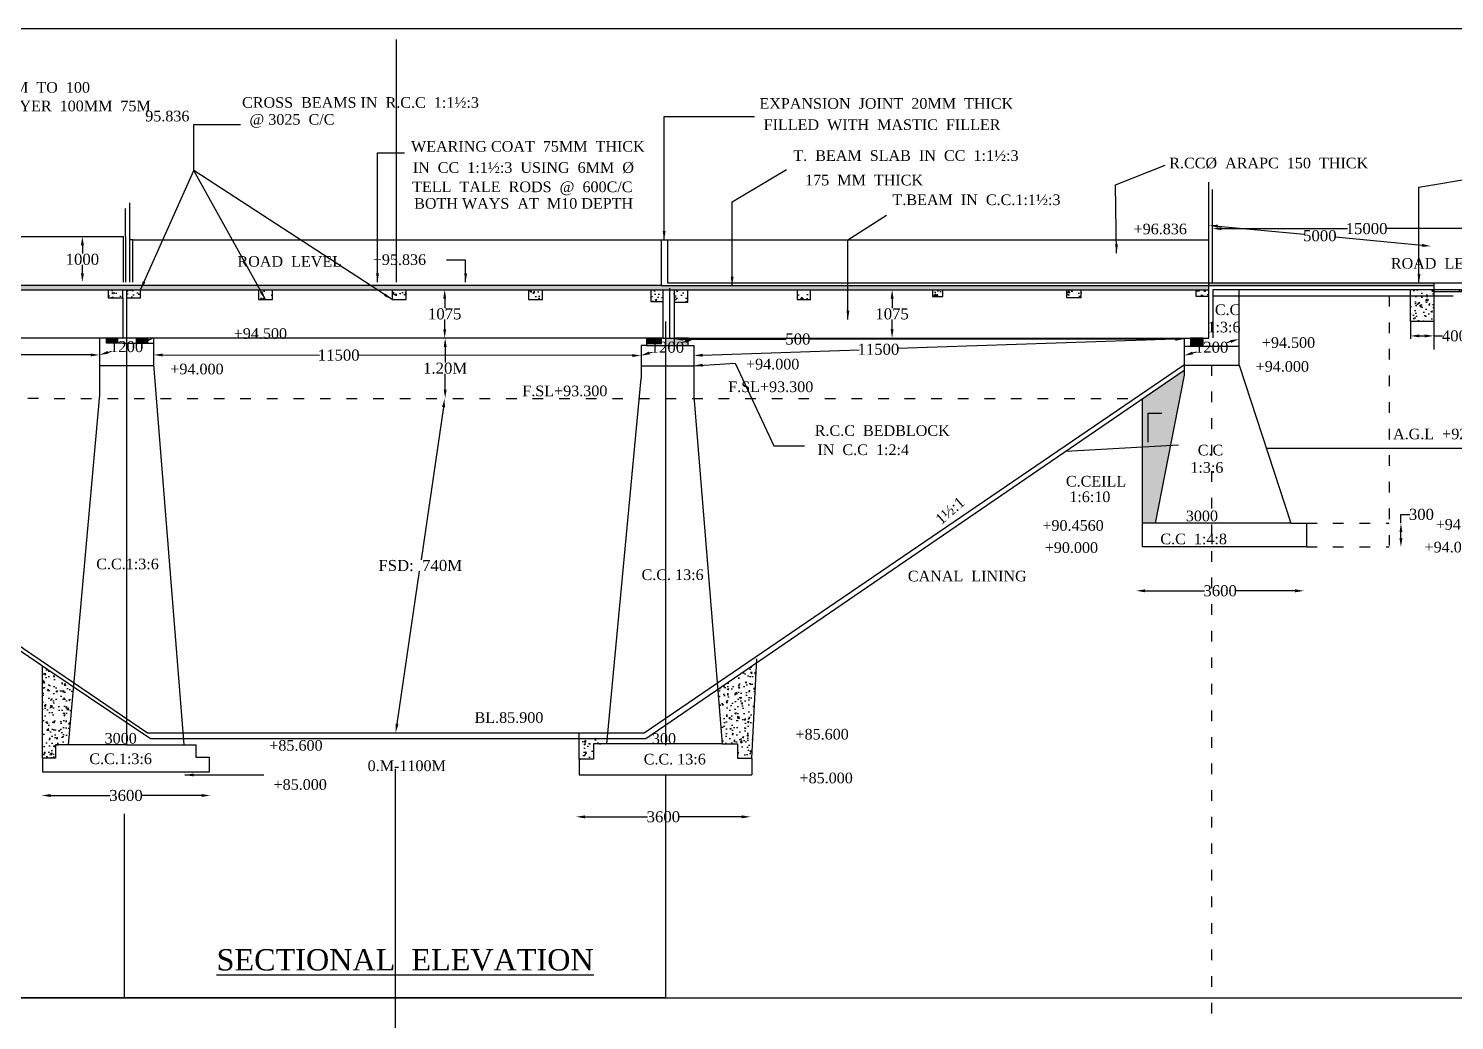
# Model space of a CAD drawing. Header units: millimetres. Extents: x -415809 to -335029, y 27150 to 78952.
# Drawn here: x -394183 to -361987, y 56554 to 78952 of the extents above; entities that cross this region are included whole.
import ezdxf

# ---------------------------------------------------------------- set-up
doc = ezdxf.new("R2010")
doc.units = ezdxf.units.MM
doc.header["$MEASUREMENT"] = 0
doc.header["$PDMODE"] = 66
doc.header["$PDSIZE"] = 170
doc.linetypes.add('ACAD_ISO03W100', pattern=[30, 12, -18])
for name, color, linetype in [('DIM', 5, 'Continuous'), ('DOT LINE', 3, 'ACAD_ISO03W100'), ('DWG. LINE', 1, 'Continuous'), ('HATCH', 2, 'Continuous'), ('TEXT', 7, 'Continuous')]:
    doc.layers.add(name, color=color, linetype=linetype)
doc.layers.add('TITLE', color=7, linetype='Continuous', lineweight=30)
doc.styles.get("Standard").update_dxf_attribs({"font": 'TIMES.TTF', "height": 250})
doc.dimstyles.get("Standard").update_dxf_attribs({"dimtxt": 250, "dimasz": 200, "dimexe": 0.18, "dimexo": 0.0625, "dimgap": 0.09, "dimtad": 0, "dimtih": 1, "dimtoh": 1, "dimdec": 1, "dimzin": 0, "dimdsep": 46, "dimtxsty": 'Standard', "dimcen": 0.09, "dimse1": 1, "dimse2": 1, "dimclrd": 5, "dimclre": 5, "dimclrt": 4, "dimadec": 0, "dimazin": 0, "dimtfac": 1, "dimtdec": 1, "dimtofl": 0, "dimtmove": 0, "dimatfit": 3, "dimfxl": 1, "dimtolj": 1, "dimtzin": 0, "dimarcsym": 0})
pattern_1 = [(50, (-415803.13, 27141.47), (344.952, -30.1794), [36.0698, -396.7673]), (355, (-415803.13, 27141.47), (-66.7297, 361.7518), [28.8558, -317.4139]), (100.4514, (-415774.4, 27138.95), (278.2226, 331.5722), [30.6546, -337.2003]), (46.1842, (-415803.13, 27237.65), (513.2683, -79.603), [54.1046, -595.151]), (96.6356, (-415760.36, 27231), (449.5074, 468.4826), [45.982, -505.8004]), (351.1842, (-415803.13, 27237.65), (449.507, 468.483), [43.2837, -476.1208]), (21, (-415755.04, 27213.6), (287.0706, -193.6315), [36.0698, -396.7673]), (326, (-415755.04, 27213.6), (117.0177, 348.7465), [28.8558, -317.4139]), (71.4514, (-415731.1, 27197.47), (404.0883, 155.1146), [30.6546, -337.2003]), (37.5, (-415803.13, 27141.47), (5.84804, 160.09867), [0, -313.5664, 0, -322.22316, 0, -318.6162]), (7.5, (-415803.13, 27141.47), (126.51806, 189.68446), [0, -183.7153, 0, -306.35246, 0, -121.43485]), (327.5, (-415910.38, 27141.47), (256.73127, -10.84732), [0, -120.2325, 0, -375.12547, 0, -497.76264]), (317.5, (-415958.47, 27141.47), (280.4718, 48.1435), [0, -156.3023, 0, -249.1218, 0, -353.4836])]

# ---------------------------------------------------------------- blocks, each defined once
blk = doc.blocks.new('*D88')
at = {"layer": 'Defpoints', "color": 0}
for p in [(-403614, 71581), (-392582, 71581), (-392582, 71581)]:
    blk.add_point(p, dxfattribs=at)
at = {"layer": 'DIM', "color": 5, "lineweight": -2}
for p, q in [((-403414, 71581), (-398531, 71581)), ((-392782, 71581), (-397664, 71581))]:
    blk.add_line(p, q, dxfattribs=at)
at = {"layer": 'DIM', "color": 5}
for points in [[(-403414, 71614), (-403414, 71548), (-403614, 71581)], [(-392782, 71614), (-392782, 71548), (-392582, 71581)]]:
    blk.add_solid(points, dxfattribs=at)
at = {"layer": 'DIM', "color": 4, "insert": (-398098, 71581), "char_height": 250, "attachment_point": 5}
blk.add_mtext('\\A1;11500', dxfattribs=at)
blk = doc.blocks.new('*D137')
at = {"layer": 'Defpoints', "color": 0}
for p in [(-391356, 71955), (-391356, 71955), (-392582, 71581)]:
    blk.add_point(p, dxfattribs=at)
at = {"layer": 'DIM', "color": 5, "lineweight": -2}
for p, q in [((-391547, 71897), (-391628, 71872)), ((-392390, 71639), (-392310, 71664))]:
    blk.add_line(p, q, dxfattribs=at)
at = {"layer": 'DIM', "color": 5}
for points in [[(-391557, 71929), (-391537, 71865), (-391356, 71955)], [(-392400, 71671), (-392381, 71608), (-392582, 71581)]]:
    blk.add_solid(points, dxfattribs=at)
at = {"layer": 'DIM', "color": 4, "insert": (-391969, 71768), "char_height": 250, "attachment_point": 5}
blk.add_mtext('\\A1;1200', dxfattribs=at)
blk = doc.blocks.new('*D138')
at = {"layer": 'Defpoints', "color": 0}
for p in [(-391356, 71581), (-380353, 71567), (-380353, 71567)]:
    blk.add_point(p, dxfattribs=at)
at = {"layer": 'DIM', "color": 5, "lineweight": -2}
for p, q in [((-391156, 71581), (-387614, 71576)), ((-380553, 71568), (-386747, 71575))]:
    blk.add_line(p, q, dxfattribs=at)
at = {"layer": 'DIM', "color": 5}
for points in [[(-391155, 71614), (-391156, 71548), (-391356, 71581)], [(-380553, 71601), (-380553, 71534), (-380353, 71567)]]:
    blk.add_solid(points, dxfattribs=at)
at = {"layer": 'DIM', "color": 4, "insert": (-387180, 71576), "char_height": 250, "attachment_point": 5}
blk.add_mtext('\\A1;11500', dxfattribs=at)
blk = doc.blocks.new('*D139')
at = {"layer": 'Defpoints', "color": 0}
for p in [(-379162, 71941), (-379162, 71941), (-380353, 71567)]:
    blk.add_point(p, dxfattribs=at)
at = {"layer": 'DIM', "color": 5, "lineweight": -2}
for p, q in [((-379353, 71881), (-379417, 71861)), ((-380163, 71627), (-380099, 71647))]:
    blk.add_line(p, q, dxfattribs=at)
at = {"layer": 'DIM', "color": 5}
for points in [[(-379363, 71913), (-379343, 71849), (-379162, 71941)], [(-380173, 71659), (-380153, 71595), (-380353, 71567)]]:
    blk.add_solid(points, dxfattribs=at)
at = {"layer": 'DIM', "color": 4, "insert": (-379758, 71754), "char_height": 250, "attachment_point": 5}
blk.add_mtext('\\A1;1200', dxfattribs=at)
blk = doc.blocks.new('*D140')
at = {"layer": 'Defpoints', "color": 0}
for p in [(-368090, 71941), (-368090, 71941), (-379162, 71567)]:
    blk.add_point(p, dxfattribs=at)
at = {"layer": 'DIM', "color": 5, "lineweight": -2}
for p, q in [((-368290, 71934), (-374561, 71723)), ((-378962, 71574), (-375427, 71693))]:
    blk.add_line(p, q, dxfattribs=at)
at = {"layer": 'DIM', "color": 5}
for points in [[(-368291, 71967), (-368289, 71901), (-368090, 71941)], [(-378963, 71607), (-378961, 71541), (-379162, 71567)]]:
    blk.add_solid(points, dxfattribs=at)
at = {"layer": 'DIM', "color": 4, "insert": (-374994, 71708), "char_height": 250, "attachment_point": 5}
blk.add_mtext('\\A1;11500', dxfattribs=at)
blk = doc.blocks.new('*D141')
at = {"layer": 'Defpoints', "color": 0}
for p in [(-392967, 74256), (-392967, 73225), (-392967, 73225)]:
    blk.add_point(p, dxfattribs=at)
at = {"layer": 'DIM', "color": 5, "lineweight": -2}
for p, q in [((-392967, 74056), (-392967, 73868)), ((-392967, 73425), (-392967, 73613))]:
    blk.add_line(p, q, dxfattribs=at)
at = {"layer": 'DIM', "color": 5}
for points in [[(-393000, 74056), (-392933, 74056), (-392967, 74256)], [(-393000, 73425), (-392933, 73425), (-392967, 73225)]]:
    blk.add_solid(points, dxfattribs=at)
at = {"layer": 'DIM', "color": 4, "insert": (-392967, 73740), "char_height": 250, "attachment_point": 5}
blk.add_mtext('\\A1;1000', dxfattribs=at)
blk = doc.blocks.new('*D142')
at = {"layer": 'Defpoints', "color": 0}
for p in [(-384786, 73054), (-384786, 71960), (-384786, 71960)]:
    blk.add_point(p, dxfattribs=at)
at = {"layer": 'DIM', "color": 5, "lineweight": -2}
for p, q in [((-384786, 72854), (-384786, 72634)), ((-384786, 72160), (-384786, 72379))]:
    blk.add_line(p, q, dxfattribs=at)
at = {"layer": 'DIM', "color": 5}
for points in [[(-384819, 72854), (-384753, 72854), (-384786, 73054)], [(-384819, 72160), (-384753, 72160), (-384786, 71960)]]:
    blk.add_solid(points, dxfattribs=at)
at = {"layer": 'DIM', "color": 4, "insert": (-384786, 72507), "char_height": 250, "attachment_point": 5}
blk.add_mtext('\\A1;1075', dxfattribs=at)
blk = doc.blocks.new('*D89')
at = {"layer": 'Defpoints', "color": 0}
for p in [(-384786, 71960), (-384786, 70600), (-384776, 70600)]:
    blk.add_point(p, dxfattribs=at)
at = {"layer": 'DIM', "color": 5, "lineweight": -2}
for p, q in [((-384776, 71760), (-384776, 71407)), ((-384776, 70800), (-384776, 71152))]:
    blk.add_line(p, q, dxfattribs=at)
at = {"layer": 'DIM', "color": 5}
for points in [[(-384809, 71760), (-384742, 71760), (-384776, 71960)], [(-384809, 70800), (-384742, 70800), (-384776, 70600)]]:
    blk.add_solid(points, dxfattribs=at)
at = {"layer": 'DIM', "color": 4, "insert": (-384776, 71280), "char_height": 250, "attachment_point": 5}
blk.add_mtext('\\A1;1.20M', dxfattribs=at)
blk = doc.blocks.new('*D143')
at = {"layer": 'Defpoints', "color": 0}
for p in [(-374685, 73054), (-374685, 71960), (-374685, 71960)]:
    blk.add_point(p, dxfattribs=at)
at = {"layer": 'DIM', "color": 5, "lineweight": -2}
for p, q in [((-374685, 72854), (-374685, 72634)), ((-374685, 72160), (-374685, 72379))]:
    blk.add_line(p, q, dxfattribs=at)
at = {"layer": 'DIM', "color": 5}
for points in [[(-374718, 72854), (-374651, 72854), (-374685, 73054)], [(-374718, 72160), (-374651, 72160), (-374685, 71960)]]:
    blk.add_solid(points, dxfattribs=at)
at = {"layer": 'DIM', "color": 4, "insert": (-374685, 72507), "char_height": 250, "attachment_point": 5}
blk.add_mtext('\\A1;1075', dxfattribs=at)
blk = doc.blocks.new('*D144')
at = {"layer": 'Defpoints', "color": 0}
for p in [(-379604, 71939), (-368090, 71939), (-368090, 71939)]:
    blk.add_point(p, dxfattribs=at)
at = {"layer": 'DIM', "color": 5, "lineweight": -2}
for p, q in [((-379404, 71939), (-377074, 71939)), ((-368290, 71939), (-376551, 71939))]:
    blk.add_line(p, q, dxfattribs=at)
at = {"layer": 'DIM', "color": 5}
for points in [[(-379404, 71972), (-379404, 71905), (-379604, 71939)], [(-368290, 71972), (-368290, 71905), (-368090, 71939)]]:
    blk.add_solid(points, dxfattribs=at)
at = {"layer": 'DIM', "color": 4, "insert": (-376812, 71939), "char_height": 250, "attachment_point": 5}
blk.add_mtext('\\A1;500', dxfattribs=at)
blk = doc.blocks.new('*D145')
at = {"layer": 'Defpoints', "color": 0}
for p in [(-366849, 71941), (-366849, 71941), (-368090, 71567)]:
    blk.add_point(p, dxfattribs=at)
at = {"layer": 'DIM', "color": 5, "lineweight": -2}
for p, q in [((-367041, 71883), (-367129, 71857)), ((-367899, 71625), (-367811, 71651))]:
    blk.add_line(p, q, dxfattribs=at)
at = {"layer": 'DIM', "color": 5}
for points in [[(-367051, 71915), (-367031, 71851), (-366849, 71941)], [(-367908, 71657), (-367889, 71593), (-368090, 71567)]]:
    blk.add_solid(points, dxfattribs=at)
at = {"layer": 'DIM', "color": 4, "insert": (-367470, 71754), "char_height": 250, "attachment_point": 5}
blk.add_mtext('\\A1;1200', dxfattribs=at)
blk = doc.blocks.new('*D146')
at = {"layer": 'Defpoints', "color": 0}
for p in [(-367534, 74492), (-362524, 74021), (-362522, 74037)]:
    blk.add_point(p, dxfattribs=at)
at = {"layer": 'DIM', "color": 5, "lineweight": -2}
for p, q in [((-367333, 74489), (-365381, 74305)), ((-362722, 74056), (-364674, 74239))]:
    blk.add_line(p, q, dxfattribs=at)
at = {"layer": 'DIM', "color": 5}
for points in [[(-367330, 74522), (-367336, 74456), (-367532, 74507)], [(-362718, 74089), (-362725, 74022), (-362522, 74037)]]:
    blk.add_solid(points, dxfattribs=at)
at = {"layer": 'DIM', "color": 4, "insert": (-365027, 74272), "char_height": 250, "attachment_point": 5}
blk.add_mtext('\\A1;5000', dxfattribs=at)
blk = doc.blocks.new('*D147')
at = {"layer": 'Defpoints', "color": 0}
for p in [(-367451, 74412), (-360490, 74433), (-360490, 74412)]:
    blk.add_point(p, dxfattribs=at)
at = {"layer": 'DIM', "color": 5, "lineweight": -2}
for p, q in [((-367251, 74433), (-364404, 74433)), ((-360690, 74433), (-363537, 74433))]:
    blk.add_line(p, q, dxfattribs=at)
at = {"layer": 'DIM', "color": 5}
for points in [[(-367251, 74467), (-367251, 74400), (-367451, 74433)], [(-360690, 74467), (-360690, 74400), (-360490, 74433)]]:
    blk.add_solid(points, dxfattribs=at)
at = {"layer": 'DIM', "color": 4, "insert": (-363971, 74433), "char_height": 250, "attachment_point": 5}
blk.add_mtext('\\A1;15000', dxfattribs=at)
blk = doc.blocks.new('*D148')
at = {"layer": 'Defpoints', "color": 0}
for p in [(-362979, 72011), (-362457, 72011), (-362457, 72011)]:
    blk.add_point(p, dxfattribs=at)
at = {"layer": 'DIM', "color": 5, "lineweight": -2}
for p, q in [((-362779, 72011), (-362657, 72011)), ((-362457, 72011), (-362257, 72011))]:
    blk.add_line(p, q, dxfattribs=at)
at = {"layer": 'DIM', "color": 5}
for points in [[(-362779, 72044), (-362779, 71977), (-362979, 72011)], [(-362657, 72044), (-362657, 71977), (-362457, 72011)]]:
    blk.add_solid(points, dxfattribs=at)
at = {"layer": 'DIM', "color": 4, "insert": (-361989, 72011), "char_height": 250, "attachment_point": 5}
blk.add_mtext('\\A1;400', dxfattribs=at)
blk = doc.blocks.new('*D90')
at = {"layer": 'Defpoints', "color": 0}
for p in [(-369172, 66237), (-365385, 66255), (-365385, 66237)]:
    blk.add_point(p, dxfattribs=at)
at = {"layer": 'DIM', "color": 5, "lineweight": -2}
for p, q in [((-368972, 66255), (-367633, 66255)), ((-365585, 66255), (-366923, 66255))]:
    blk.add_line(p, q, dxfattribs=at)
at = {"layer": 'DIM', "color": 5}
for points in [[(-368972, 66289), (-368972, 66222), (-369172, 66255)], [(-365585, 66289), (-365585, 66222), (-365385, 66255)]]:
    blk.add_solid(points, dxfattribs=at)
at = {"layer": 'DIM', "color": 4, "insert": (-367278, 66255), "char_height": 250, "attachment_point": 5}
blk.add_mtext('\\A1;3600', dxfattribs=at)
blk = doc.blocks.new('*D149')
at = {"layer": 'Defpoints', "color": 0}
for p in [(-363462, 67780), (-363196, 67780), (-363462, 67245)]:
    blk.add_point(p, dxfattribs=at)
at = {"layer": 'DIM', "color": 5, "lineweight": -2}
for p, q in [((-363196, 67780), (-363196, 67980)), ((-363196, 67980), (-362996, 67980)), ((-363196, 67445), (-363196, 67580))]:
    blk.add_line(p, q, dxfattribs=at)
at = {"layer": 'DIM', "color": 5}
for points in [[(-363229, 67580), (-363163, 67580), (-363196, 67780)], [(-363229, 67445), (-363163, 67445), (-363196, 67245)]]:
    blk.add_solid(points, dxfattribs=at)
at = {"layer": 'DIM', "color": 4, "insert": (-362733, 67980), "char_height": 250, "attachment_point": 5}
blk.add_mtext('\\A1;300', dxfattribs=at)
blk = doc.blocks.new('*D97')
at = {"layer": 'Defpoints', "color": 0}
for p in [(-381818, 61159), (-377880, 61159), (-377880, 61152)]:
    blk.add_point(p, dxfattribs=at)
at = {"layer": 'DIM', "color": 5, "lineweight": -2}
for p, q in [((-381618, 61152), (-380204, 61152)), ((-378080, 61152), (-379494, 61152))]:
    blk.add_line(p, q, dxfattribs=at)
at = {"layer": 'DIM', "color": 5}
for points in [[(-381618, 61185), (-381618, 61118), (-381818, 61152)], [(-378080, 61185), (-378080, 61118), (-377880, 61152)]]:
    blk.add_solid(points, dxfattribs=at)
at = {"layer": 'DIM', "color": 4, "insert": (-379849, 61152), "char_height": 250, "attachment_point": 5}
blk.add_mtext('\\A1;3600', dxfattribs=at)
blk = doc.blocks.new('*D153')
at = {"layer": 'Defpoints', "color": 0}
for p in [(-384786, 70600), (-385891, 63051), (-385891, 63051)]:
    blk.add_point(p, dxfattribs=at)
at = {"layer": 'DIM', "color": 5, "lineweight": -2}
for p, q in [((-384815, 70402), (-385320, 66953)), ((-385862, 63249), (-385357, 66697))]:
    blk.add_line(p, q, dxfattribs=at)
at = {"layer": 'DIM', "color": 5}
for points in [[(-384848, 70407), (-384782, 70397), (-384786, 70600)], [(-385895, 63254), (-385829, 63244), (-385891, 63051)]]:
    blk.add_solid(points, dxfattribs=at)
at = {"layer": 'DIM', "color": 4, "insert": (-385338, 66825), "char_height": 250, "attachment_point": 5}
blk.add_mtext('\\A1;FSD:  740M', dxfattribs=at)
blk = doc.blocks.new('*D98')
at = {"layer": 'Defpoints', "color": 0}
for p in [(-393886, 61644), (-390077, 61644), (-390077, 61633)]:
    blk.add_point(p, dxfattribs=at)
at = {"layer": 'DIM', "color": 5, "lineweight": -2}
for p, q in [((-393686, 61633), (-392337, 61633)), ((-390277, 61633), (-391626, 61633))]:
    blk.add_line(p, q, dxfattribs=at)
at = {"layer": 'DIM', "color": 5}
for points in [[(-393686, 61667), (-393686, 61600), (-393886, 61633)], [(-390277, 61667), (-390277, 61600), (-390077, 61633)]]:
    blk.add_solid(points, dxfattribs=at)
at = {"layer": 'DIM', "color": 4, "insert": (-391982, 61633), "char_height": 250, "attachment_point": 5}
blk.add_mtext('\\A1;3600', dxfattribs=at)

msp = doc.modelspace()

# ---------------------------------------------------------------- hatches: boundary and pattern name
at = {"layer": 'HATCH'}
h = msp.add_hatch(dxfattribs=at)
h.set_pattern_fill('AR-CONC', color=256, scale=48.093009, style=0)
h.set_pattern_definition(pattern_1)
h.paths.add_polyline_path([(-367533.68, 73053.53), (-367533.68, 73149.68), (-379894.47, 73149.68), (-404127.79, 73149.68), (-404127.79, 73053.53), (-379861.06, 73053.53), (-379518.23, 73053.53)])
h = msp.add_hatch(dxfattribs=at)
h.set_pattern_fill('AR-CONC', color=256, scale=48.093009, style=0)
h.set_pattern_definition(pattern_1)
h.paths.add_polyline_path([(-362456.88, 73149.68), (-362456.88, 73211.55), (-367533.68, 73211.55), (-367533.68, 73149.68)])
h.paths.add_polyline_path([(-368090.02, 71127.15), (-368090.02, 71238.82), (-369033.32, 70593.3), (-369033.32, 69503.95), (-368402.04, 69538.41)])
h.paths.add_polyline_path([(-368402.04, 69538.41), (-369033.32, 69503.95), (-369033.32, 67780.49), (-368747.29, 67780.49)])
h = msp.add_hatch(dxfattribs=at)
h.set_pattern_fill('AR-CONC', color=256, scale=48.093009, style=0)
h.set_pattern_definition(pattern_1)
h.paths.add_polyline_path([(-392055.6, 72871.35), (-392055.6, 73053.53), (-392381.75, 73053.53), (-392381.75, 72871.35)])
h.paths.add_polyline_path([(-391653.03, 72873.54), (-391653.03, 73053.53), (-391967.4, 73053.53), (-391967.4, 72873.54)])
h = msp.add_hatch(dxfattribs=at)
h.set_pattern_fill('AR-CONC', color=256, scale=48.093009, style=0)
h.set_pattern_definition(pattern_1)
h.paths.add_polyline_path([(-388676.48, 73053.53), (-388990.85, 73053.53), (-388990.85, 72831.22), (-388676.48, 72831.22)])
h.paths.add_polyline_path([(-385655.89, 72831.22), (-385655.89, 73053.53), (-385970.26, 73053.53), (-385970.26, 72831.22)])
h = msp.add_hatch(dxfattribs=at)
h.set_pattern_fill('AR-CONC', color=256, scale=48.093009, style=0)
h.set_pattern_definition(pattern_1)
h.paths.add_polyline_path([(-382579.49, 72831.22), (-382579.49, 73053.53), (-382893.86, 73053.53), (-382893.86, 72831.22)])
h = msp.add_hatch(dxfattribs=at)
h.set_pattern_fill('AR-CONC', color=256, scale=48.093009, style=0)
h.set_pattern_definition(pattern_1)
h.paths.add_polyline_path([(-379861.06, 72786.03), (-379861.06, 73053.53), (-380129.57, 73053.53), (-380129.57, 72786.03)])
h.paths.add_polyline_path([(-379305.2, 73053.53), (-379604.27, 73053.53), (-379604.27, 72768.91), (-379305.2, 72768.91)])
h = msp.add_hatch(dxfattribs=at)
h.set_pattern_fill('AR-CONC', color=256, scale=48.093009, style=0)
h.set_pattern_definition(pattern_1)
h.paths.add_polyline_path([(-376826.49, 72832.17), (-376525.86, 72832.17), (-376525.86, 73053.53), (-376826.49, 73053.53)])
h = msp.add_hatch(dxfattribs=at)
h.set_pattern_fill('AR-CONC', color=256, scale=48.093009, style=0)
h.set_pattern_definition(pattern_1)
h.paths.add_polyline_path([(-376537.83, 73053.53), (-376809.13, 73053.53), (-376809.13, 72913.72), (-376537.83, 72913.72)])
h.paths.add_polyline_path([(-373539.83, 73053.53), (-373774.37, 73053.53), (-373774.37, 72897.98), (-373539.83, 72897.98)])
h.paths.add_polyline_path([(-370417.08, 73053.53), (-370746.49, 73053.53), (-370746.49, 72878.65), (-370417.08, 72878.65)])
h = msp.add_hatch(dxfattribs=at)
h.set_pattern_fill('AR-CONC', color=256, scale=48.093009, style=0)
h.set_pattern_definition(pattern_1)
h.paths.add_polyline_path([(-376537.83, 73053.53), (-376809.13, 73053.53), (-376809.13, 72913.72), (-376537.83, 72913.72)])
h = msp.add_hatch(dxfattribs=at)
h.set_pattern_fill('AR-CONC', color=256, scale=48.093009, style=0)
h.set_pattern_definition(pattern_1)
h.paths.add_polyline_path([(-376537.83, 73053.53), (-376809.13, 73053.53), (-376809.13, 72913.72), (-376537.83, 72913.72)])
h = msp.add_hatch(dxfattribs=at)
h.set_pattern_fill('AR-CONC', color=256, scale=48.093009, style=0)
h.set_pattern_definition(pattern_1)
h.paths.add_polyline_path([(-367830.27, 73053.53), (-367830.27, 72907.68), (-367533.68, 72907.68), (-367533.68, 73053.53)])
h = msp.add_hatch(dxfattribs=at)
h.set_pattern_fill('AR-CONC', color=256, scale=48.093009, style=0)
h.set_pattern_definition(pattern_1)
h.paths.add_polyline_path([(-361830.08, 73007.81), (-361830.08, 73062.19), (-362456.88, 73062.19), (-362456.88, 73007.81)])
h.paths.add_polyline_path([(-362456.88, 72915.32), (-362979.17, 72915.32), (-362979.17, 72333.92), (-362456.88, 72333.92)])
h.paths.add_polyline_path([(-362456.88, 72915.32), (-362456.88, 73062.19), (-362979.17, 73062.19), (-362979.17, 72915.32)])
for points in [[(-392176.79, 71845.13), (-392176.79, 71959.92), (-392421.85, 71959.92), (-392421.85, 71845.13)], [(-391492.91, 71845.13), (-391492.91, 71959.92), (-391754.74, 71959.92), (-391754.74, 71845.13)], [(-380227.07, 71959.92), (-380227.07, 71836.56), (-379887.55, 71836.56), (-379887.55, 71959.92)], [(-379292.13, 71798.07), (-379292.13, 71959.92), (-379798.56, 71959.92), (-379798.56, 71797.61), (-379604.01, 71797.61), (-379604.01, 71798.07)], [(-367663.96, 71959.92), (-367946.01, 71959.92), (-367946.01, 71959.89), (-367663.96, 71960.11), (-367663.96, 71778.86), (-367946.01, 71778.86), (-367946.01, 71959.92), (-367663.96, 71959.92), (-367663.96, 71960.11), (-367663.96, 71960.11)]]:
    msp.add_hatch(color=256, dxfattribs=at).paths.add_polyline_path(points)
h = msp.add_hatch(dxfattribs=at)
h.set_pattern_fill('AR-CONC', color=256, scale=48.093009, style=0)
h.set_pattern_definition(pattern_1)
h.paths.add_polyline_path([(-393870.36, 62475.18), (-393575.59, 62475.18), (-393575.59, 62774.73), (-393351.94, 62774.73), (-393285.31, 62774.73), (-393168.11, 64091.24), (-393748.08, 64481.76), (-393870.36, 64565.32)])
h = msp.add_hatch(dxfattribs=at)
h.set_pattern_fill('AR-CONC', color=256, scale=48.093009, style=0)
h.set_pattern_definition(pattern_1)
h.paths.add_polyline_path([(-378522.89, 62798.05), (-378178.95, 62798.05), (-378178.95, 62479.89), (-377849.54, 62479.89), (-377746.58, 64630.68), (-378623.26, 64030.75)])
h.paths.add_polyline_path([(-381427.14, 62798.05), (-381122.91, 62798.05), (-381111.36, 62921.89), (-381752.39, 62921.89), (-381752.39, 62451.03), (-381427.14, 62451.03)])

# ---------------------------------------------------------------- linework, layer by layer
at = {"layer": 'DIM'}
for points in [[(-390447.89, 75746.59), (-390447.89, 76783.9), (-389399.65, 76783.9)], [(-377351.68, 69531.17), (-376660.76, 69531.17)]]:
    msp.add_lwpolyline(points, dxfattribs=at)
at = {"layer": 'DOT LINE', "ltscale": 20}
for points in [[(-363461.8, 72915.32), (-363461.8, 67245.14)], [(-367476.76, 71353.13), (-367476.76, 48556.05)], [(-402601.17, 70601.94), (-369209.28, 70599.83)], [(-365330.99, 67780.49), (-363461.8, 67780.49)], [(-365330.99, 67245.14), (-363461.8, 67245.14)]]:
    msp.add_lwpolyline(points, dxfattribs=at)
at = {"layer": 'DWG. LINE'}
for points in [[(-385870.91, 73225.01), (-385870.91, 78706.54)], [(-379861.06, 71959.92), (-367533.68, 71959.92), (-367533.68, 75479.09)], [(-367450.82, 73211.55), (-367450.82, 75319.45)], [(-391994, 74255.77), (-391994, 74890.57)], [(-391898.48, 73225.01), (-391898.48, 75014.37)], [(-404127.79, 74127.92), (-404127.79, 74255.77), (-392035.21, 74255.77)], [(-404127.79, 73053.53), (-379861.06, 73053.53), (-379861.06, 71959.92), (-404127.79, 71959.92), (-404127.79, 74127.92)], [(-392035.21, 73225.01), (-392035.21, 74255.77)], [(-391994, 74255.77), (-391994, 73225.01)], [(-391829.07, 73225.01), (-391829.07, 74179.52), (-391898.48, 74179.52)], [(-391829.07, 74179.52), (-367533.68, 74179.52)], [(-379894.47, 73149.68), (-379894.47, 74179.52)], [(-379755.83, 74179.52), (-379755.83, 73211.55), (-362456.88, 73211.55), (-362456.88, 71705.55)], [(-379894.47, 73149.68), (-409174.63, 73149.68)], [(-379894.47, 73149.68), (-362456.88, 73149.68)], [(-379713.25, 73087.2), (-379713.25, 71967.68)], [(-362456.88, 73211.55), (-361663.98, 73211.55), (-361663.98, 72636.09), (-361736.92, 72510.96), (-361603.07, 72352.29), (-361603.07, 71964.32)], [(-403595.96, 71278.53), (-391499.16, 63051.03), (-380283.96, 63051.03), (-368104.14, 71353.13), (-366849.39, 71353.13), (-366849.39, 73062.19)], [(-391967.4, 73053.53), (-391967.4, 62774.73), (-393351.94, 62774.73), (-393575.59, 62774.73), (-393575.59, 62475.18), (-393870.36, 62475.18), (-393870.36, 62164.74), (-390095.57, 62164.74), (-390095.57, 62488.41), (-390397.87, 62488.41), (-390397.87, 62774.73)], [(-392381.75, 73053.53), (-392381.75, 72871.35), (-392055.6, 72871.35), (-392055.6, 73053.53)], [(-392055.6, 72871.35), (-392055.6, 71959.92)], [(-391967.4, 73053.53), (-391967.4, 72873.54), (-391653.03, 72873.54), (-391653.03, 73053.53)], [(-388990.85, 73053.53), (-388990.85, 72831.22), (-388676.48, 72831.22), (-388676.48, 73053.53)], [(-385970.26, 73053.53), (-385970.26, 72831.22), (-385655.89, 72831.22), (-385655.89, 73053.53)], [(-382893.86, 73053.53), (-382893.86, 72831.22), (-382579.49, 72831.22), (-382579.49, 73053.53)], [(-380129.57, 73053.53), (-380129.57, 72786.03), (-379861.06, 72786.03)], [(-379861.06, 73053.53), (-379518.23, 73053.53)], [(-379604.27, 73053.53), (-379604.27, 71938.52)], [(-379604.27, 73053.53), (-367533.68, 73053.53)], [(-379305.2, 73053.53), (-379305.2, 72768.91), (-379604.27, 72768.91)], [(-376826.49, 73053.53), (-376826.49, 72832.17), (-376525.86, 72832.17), (-376525.86, 73053.53)], [(-373774.37, 73053.53), (-373774.37, 72897.98), (-373539.83, 72897.98), (-373539.83, 73053.53)], [(-370746.49, 73053.53), (-370746.49, 72878.65), (-370417.08, 72878.65), (-370417.08, 73053.53)], [(-367830.27, 73053.53), (-367830.27, 72907.68), (-367533.68, 72907.68)], [(-367438.37, 71964.99), (-367438.37, 73062.19), (-361830.08, 73062.19), (-361830.08, 73007.81), (-362456.88, 73007.81)], [(-367438.37, 72915.32), (-362018.31, 72915.32)], [(-362456.88, 72333.92), (-362979.17, 72333.92), (-362979.17, 73061.69)], [(-379798.56, 72333.8), (-379798.56, 62771.38)], [(-362979.17, 72333.92), (-362979.17, 71946.42)], [(-392581.68, 71959.92), (-392581.68, 71339.89), (-391353.67, 71339.89)], [(-392055.6, 71845.13), (-392421.85, 71845.13), (-392421.85, 71959.92)], [(-392055.6, 71845.13), (-391355.54, 71845.13)], [(-391754.74, 71959.92), (-391754.74, 71845.13)], [(-391492.91, 71959.92), (-391492.91, 71845.13)], [(-390672.33, 62774.73), (-391355.54, 71363.39), (-391355.54, 71959.92)], [(-380227.07, 71797.61), (-380353.39, 71797.61), (-380353.39, 71337.21), (-379161.75, 71337.21)], [(-380227.07, 71959.92), (-380227.07, 71797.61), (-379586.77, 71797.61), (-379161.75, 71797.61), (-379161.75, 70644.28), (-378522.89, 62798.05), (-378178.95, 62798.05), (-378178.95, 62479.89), (-377849.54, 62479.89), (-377742.23, 64721.55)], [(-368090.02, 71959.92), (-368090.02, 71127.15), (-368747.29, 67780.49)], [(-368090.02, 71777.39), (-366849.39, 71777.39)], [(-403586.95, 71221.89), (-401181.93, 69561.87), (-393748.08, 64481.76), (-391431.51, 62921.89), (-380243.65, 62921.89), (-368090.02, 71238.82)], [(-392581.68, 71339.89), (-392581.68, 70678.79), (-393285.31, 62774.73)], [(-380353.39, 71337.21), (-380353.39, 71047.3)], [(-366849.39, 71353.13), (-365683.8, 67780.49), (-365330.99, 67780.49), (-365330.99, 67245.14), (-369033.32, 67245.14), (-369033.32, 70593.3)], [(-381122.91, 62798.05), (-380353.39, 71047.3)], [(-368904.19, 69609.98), (-368904.19, 70267.03), (-368591.73, 70267.03)], [(-370763.22, 69409.5), (-368218.89, 69548.41)], [(-366236.46, 69474.46), (-357001.04, 69474.46)], [(-365683.8, 67780.49), (-369033.32, 67780.49)], [(-393870.36, 62475.18), (-393870.36, 64565.32)], [(-378522.89, 62798.05), (-381427.14, 62798.05), (-381427.14, 62451.03), (-381752.39, 62451.03), (-381752.39, 63051.03)], [(-391967.4, 62774.73), (-390397.87, 62774.73)], [(-377849.54, 62479.89), (-377849.54, 62103.21)], [(-404162.94, 43551.73), (-385894.04, 43551.73), (-385894.04, 62235.74)], [(-381752.39, 62451.03), (-381752.39, 62103.21), (-377849.54, 62103.21)], [(-379798.56, 62103.21), (-379798.56, 60584.03), (-379798.56, 57062.88)], [(-392015.16, 57062.88), (-392015.16, 61220.72)], [(-413265.56, 57062.88), (-376037.64, 57062.88)], [(-379798.56, 57062.88), (-412224.05, 57062.88)], [(-376037.64, 57062.88), (-359585.55, 57062.88)]]:
    msp.add_lwpolyline(points, dxfattribs=at)
at = {"layer": 'HATCH'}
for points in [[(-392176.79, 71959.92), (-392176.79, 71845.13)], [(-380227.73, 71836.56), (-379887.55, 71836.56), (-379887.55, 71959.51)], [(-379604.01, 71939.08), (-379604.01, 71798.07), (-379292.13, 71798.07), (-379292.13, 71960.2), (-379603.84, 71960.2)], [(-367946.01, 71959.89), (-367946.01, 71778.86), (-367663.96, 71778.86), (-367663.96, 71960.11), (-367946.01, 71959.89)]]:
    msp.add_lwpolyline(points, dxfattribs=at)
at = {"layer": 'TITLE'}
msp.add_lwpolyline([(-415808.52, 78951.64), (-335119.27, 78951.64), (-335119.27, 27149.85), (-415808.52, 27149.85)], close=True, dxfattribs=at)

# ---------------------------------------------------------------- texts
at = {"layer": 'TEXT'}
for s, p in [('STAIR  APPROACH  15000  LENGTH  IN  WBM  TWO LAYER  BASE  150  MM  TO  100', (-406707.71, 77502.1)), ('IN LAYER  100MM  75M  ', (-395346.43, 77082.8)), ('CROSS  BEAMS IN  R.C.C  1:1½:3', (-389361.37, 77161.56)), ('EXPANSION  JOINT  20MM  THICK', (-377680.77, 77138.87)), ('95.836', (-391547.93, 76854.64)), ('@ 3025  C/C', (-389194.04, 76778.91)), ('FILLED  WITH  MASTIC  FILLER', (-377584.97, 76660.28)), ('WEARING COAT  75MM  THICK', (-385546.94, 76170.3)), ('T.  BEAM  SLAB  IN  CC  1:1½:3', (-376914.37, 75962.91)), ('R.CC%%C  ARAPC  150  THICK', (-368426.92, 75794.35)), ('IN  CC  1:1½:3  USING  6MM  %%C', (-385508.09, 75692.83)), ('TELL  TALE  RODS  @  600C/C', (-385520.73, 75256.56)), ('175  MM  THICK', (-376649.21, 75409.44)), ('BOTH WAYS  AT  M10 DEPTH', (-385475.79, 74881.88)), ('T.BEAM  IN  C.C.1:1½:3', (-374675.73, 74965.2)), ('+96.836', (-369232.43, 74305.01)), ('ROAD  LEVEL', (-389465.02, 73572.51)), ('+95.836', (-386410.11, 73612.42)), ('ROAD  LEVEL  +95.860', (-363423.97, 73528.86)), ('C.C', (-367397.19, 72482.22)), ('+94.500', (-389550.36, 71945.02)), ('1:3:6', (-367564.54, 72090.55)), ('+94.500', (-366336.55, 71740.37)), ('+94.000', (-377982.57, 71253.67)), ('+94.000', (-390981.66, 71143.27)), ('+94.000', (-366476.03, 71201.73)), ('F.SL+93.300', (-383033.35, 70648.81)), ('F.SL+93.300', (-378384.46, 70742.09)), ('R.C.C  BEDBLOCK', (-376431.49, 69752.4)), ('A.G.L  +92.215', (-363374.05, 69676.56)), ('IN  C.C  1:2:4', (-376371.19, 69320.62)), ('C.C', (-367783.86, 69312.74)), ('1:3:6', (-367951.21, 68921.06)), ('C.CEILL', (-370760.97, 68609.51)), ('1:6:10', (-370684.42, 68258.49)), ('3000', (-368053.05, 67825.74)), ('+90.4560', (-371291.4, 67611.01)), ('+94.000', (-362410.74, 67634.73)), ('+90.000', (-371238.25, 67111.01)), ('C.C  1:4:8', (-368627.98, 67306.28)), ('+94.000', (-362662.79, 67122.39)), ('C.C.1:3:6', (-392653.91, 66741.53)), ('C.C. 13:6', (-380342, 66498.61)), ('CANAL  LINING', (-374329.29, 66468.21)), ('BL.85.900', (-384112.49, 63273.4)), ('+85.600', (-376866.61, 62897.47)), ('3000', (-392464.4, 62805.16)), ('+85.600', (-388746.46, 62645.61)), ('300', (-380108, 62798.05)), ('C.C.1:3:6', (-392809.55, 62342.84)), ('C.C. 13:6', (-380293, 62334.62)), ('0.M-1100M', (-386525.66, 62184.48)), ('+85.000', (-376775.33, 61909.38)), ('+85.000', (-388650.52, 61761.47))]:
    msp.add_text(s, height=240.465, dxfattribs=at).set_placement(p)
msp.add_text('1½:1', height=240.465, rotation=41.036394, dxfattribs=at).set_placement((-373577.02, 67733.65))
at = {"layer": 'TITLE'}
msp.add_text('%%USECTIONAL  ELEVATION', height=480.9301, dxfattribs=at).set_placement((-389936.49, 57683.41))

# ---------------------------------------------------------------- dimensions: what is measured, and where the dimension line sits
at = {"layer": 'DIM'}
for p1, p2, distance, text, picture, middle in [((-367533.68, 74491.75), (-362523.91, 74021.15), 15.72, '5000', '*D146', (-365027.33, 74272.1)), ((-367450.82, 74411.76), (-360490.23, 74411.76), 21.46, '15000', '*D147', (-363970.53, 74433.21)), ((-392966.78, 74255.77), (-392966.78, 73225.01), 0, '1000', '*D141', (-392966.78, 73740.39)), ((-384786.12, 73053.53), (-384786.12, 71959.92), 0, '1075', '*D142', (-384786.12, 72506.73)), ((-374684.72, 73053.53), (-374684.72, 71959.92), 0, '1075', '*D143', (-374684.72, 72506.73)), ((-362979.17, 72010.58), (-362456.88, 72010.58), 0, '400', '*D148', (-361989.39, 72010.58)), ((-392581.68, 71581.15), (-391355.54, 71955), 0, '1200', '*D137', (-391968.61, 71768.07)), ((-384786.12, 71959.92), (-384786.12, 70599.7), 10.62, '1.20M', '*D89', (-384775.5, 71279.81)), ((-380353.39, 71567.41), (-379161.75, 71940.72), 0, '1200', '*D139', (-379757.57, 71754.07)), ((-368090.02, 71567.41), (-366849.39, 71940.72), 0, '1200', '*D145', (-367469.7, 71754.07)), ((-403613.91, 71581.15), (-392581.68, 71581.15), 0, '11500', '*D88', (-398097.8, 71581.15)), ((-384786.12, 70599.7), (-385890.85, 63051.03), 0, 'FSD:  740M', '*D153', (-385338.49, 66825.36)), ((-363461.8, 67245.14), (-363461.8, 67780.49), -265.81, '300', '*D149', (-362733.1, 67980.49)), ((-369171.9, 66237.29), (-365384.54, 66237.29), 18.12, '3600', '*D90', (-367278.22, 66255.41)), ((-393886.26, 61643.55), (-390077.02, 61643.55), -10.38, '3600', '*D98', (-391981.64, 61633.17)), ((-381817.92, 61158.56), (-377880.26, 61158.56), -7.04, '3600', '*D97', (-379849.09, 61151.52))]:
    dim = msp.add_aligned_dim(p1=p1, p2=p2, distance=distance, text=text, dimstyle='Standard', dxfattribs=at)
    dim.commit()
    dim.dimension.update_dxf_attribs({"geometry": picture, "text_midpoint": middle})
for base, p1, p2, angle, text, picture, middle in [((-368090.02, 71938.52), (-379604.27, 71938.52), (-368090.02, 71938.52), 0, '500', '*D144', (-376812.14, 71938.52)), ((-368090.02, 71940.72), (-379161.75, 71567.41), (-368090.02, 71940.72), 1.931129, '11500', '*D140', (-374994.06, 71707.93)), ((-380353.39, 71567.41), (-391355.54, 71581.15), (-380353.39, 71567.41), 359.92847, '11500', '*D138', (-387180.32, 71575.93))]:
    dim = msp.add_linear_dim(base=base, p1=p1, p2=p2, angle=angle, text=text, dimstyle='Standard', dxfattribs=at)
    dim.commit()
    dim.dimension.update_dxf_attribs({"geometry": picture, "text_midpoint": middle, "dimtype": 161})

# ---------------------------------------------------------------- leaders
for points in [[(-379831.28, 74179.52), (-379831.28, 76968.41), (-377790.02, 76968.41)], [(-386303.58, 73225.01), (-386303.58, 76141.3), (-385692.77, 76141.3)], [(-391653.03, 73053.53), (-390447.89, 75746.59)], [(-388833.66, 72831.22), (-390447.89, 75746.59)], [(-385970.26, 72831.22), (-390447.89, 75746.59)], [(-378296.33, 73149.68), (-378296.33, 75037.59), (-377070.24, 75771.32)], [(-369615.64, 73881.68), (-369641.64, 75424.08), (-368522.25, 75865)], [(-362789.11, 73211.55), (-362789.11, 75369.01), (-361446.18, 75596.81)], [(-375682.58, 72381.59), (-375682.58, 74179.52), (-374808.97, 74736.28)], [(-384314.16, 73225.01), (-384314.16, 73717.99), (-384741.89, 73717.99)], [(-379161.75, 71337.21), (-378225.52, 71396.35), (-377351.68, 69531.17)], [(-390652.23, 62097.13), (-388867.54, 62097.13)]]:
    msp.add_leader(points, dimstyle='Standard', override={"dimgap": 0.09, "dimtad": 0}, dxfattribs=at)

doc.saveas('drawing.dxf')
